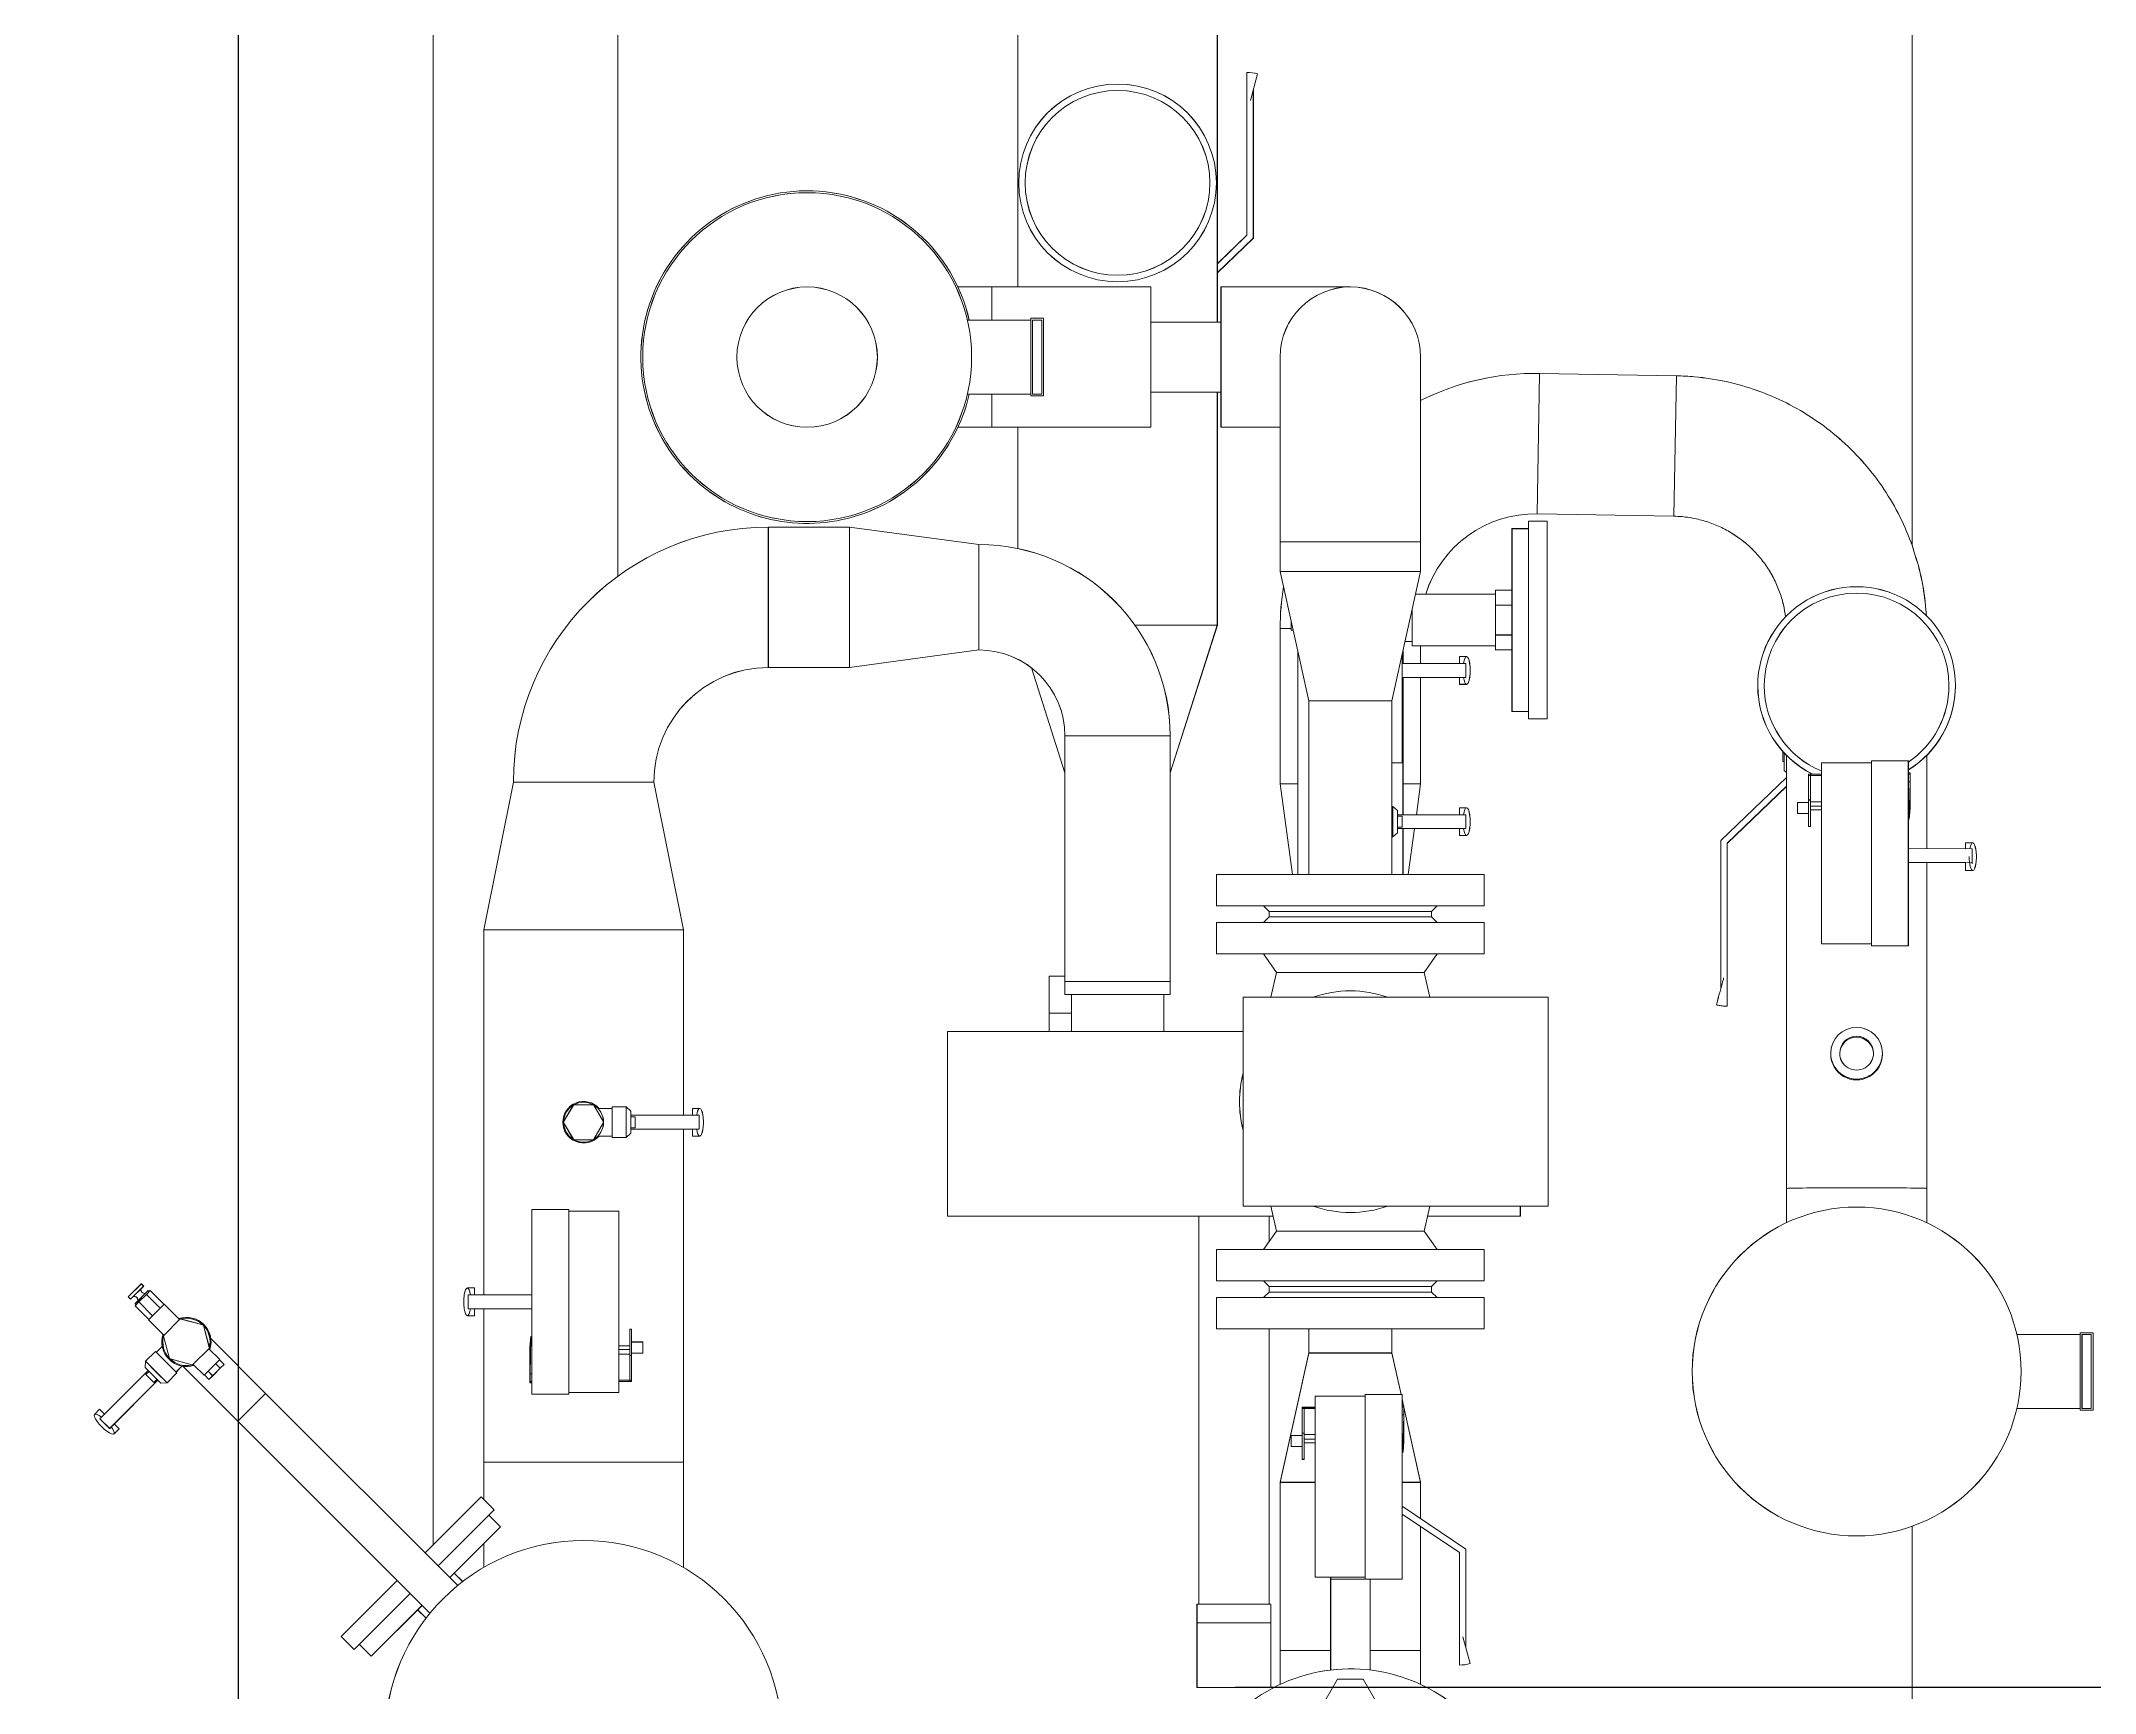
# Model space of a CAD drawing. Header units: millimetres. Extents: x -8689834 to 9419935, y 0 to 233063.
# Drawn here: x -420824 to -419712, y 217024 to 217918 of the extents above; entities that cross this region are included whole.
import ezdxf

# ---------------------------------------------------------------- set-up
doc = ezdxf.new("R2010")
doc.units = ezdxf.units.MM
doc.header["$MEASUREMENT"] = 0
doc.layers.get('0').update_dxf_attribs({"color": 250, "lineweight": 9})
doc.layers.add('25. ЗАЛИВКА ЗОН', color=7, linetype='Continuous', lineweight=0, transparency=0.2)
for name, color, linetype, lineweight in [('2D.ПроекцииПлан. Цвет-Ошибка', 5, 'ByLayer', 35), ('2D.ПроекцииПлан.0', 250, 'ByLayer', 35), ('2D.ПроекцииПлан.25. ЗАЛИВКА ЗОН', 7, 'ByLayer', 0), ('ViewportFrames', 5, 'Continuous', 0), ('Размеры координатных сеток', 7, 'Continuous', 0)]:
    doc.layers.add(name, color=color, linetype=linetype, lineweight=lineweight)
doc.styles.add('МОЭК-Проект', font='', dxfattribs={"oblique": 15})
doc.styles.get('МОЭК-Проект').set_extended_font_data('GOST_type_A')
doc.dimstyles.new('МОЭК', dxfattribs={"dimtxt": 2.5, "dimasz": 2.5, "dimexe": 1.5, "dimexo": 0.625, "dimgap": 1, "dimtad": 1, "dimdec": 0, "dimlfac": 50, "dimtxsty": 'МОЭК-Проект', "dimblk": 'OBLIQUE', "dimblk1": 'OBLIQUE', "dimblk2": 'OBLIQUE', "dimcen": 2.5, "dimdle": 1.5, "dimadec": 0, "dimazin": 2, "dimtfac": 0.75, "dimtdec": 4, "dimtmove": 1, "dimatfit": 3, "dimldrblk": 'NONE', "dimfxl": 1, "dimtfill": 1, "dimtolj": 1, "dimarcsym": 1})

# ---------------------------------------------------------------- blocks, each defined once
blk = doc.blocks.new('PROJECTION_BLOCK_{52f8b46a-f59a-49b0-99aa-7306b7d34186}')
at = {"layer": '2D.ПроекцииПлан. Цвет-Ошибка', "color": 0, "lineweight": -2}
for p, q in [((0.871, -15.429), (0.871, -9.629)), ((-1.289, -15.049), (-1.289, -10.997)), ((1.191, -12.727), (1.191, -13.006)), ((1.307, -12.742), (1.23, -13.032)), ((1.191, -14.49), (1.191, -13.006)), ((1.261, -14.52), (1.261, -12.915)), ((0.871, -14.798), (1.191, -14.49)), ((0.871, -14.895), (1.261, -14.52)), ((-1.569, -15.049), (-1.937, -15.049)), ((-1.569, -15.409), (-1.569, -15.049)), ((-1.569, -15.409), (-1.569, -15.049)), ((0.151, -15.049), (-1.569, -15.049)), ((0.151, -16.569), (0.151, -15.049)), ((0.911, -15.049), (0.911, -16.569)), ((0.911, -15.049), (2.311, -15.049)), ((-1.835, -15.409), (-1.149, -15.409)), ((-1.149, -15.389), (-1.149, -16.229)), ((-1.149, -15.389), (-1.009, -15.389)), ((-1.029, -15.409), (-1.129, -15.409)), ((-1.129, -15.409), (-1.129, -16.209)), ((-1.029, -16.209), (-1.029, -15.409)), ((-1.009, -15.389), (-1.009, -16.229)), ((0.151, -15.429), (0.911, -15.429)), ((1.551, -15.809), (1.551, -17.809)), ((3.071, -15.809), (3.071, -17.809)), ((4.333, -17.505), (4.36, -15.985)), ((4.36, -15.985), (4.333, -17.505)), ((4.36, -15.985), (5.84, -16.012)), ((-1.835, -16.209), (-1.149, -16.209)), ((-1.569, -16.569), (-1.569, -16.209)), ((-1.569, -16.569), (-1.569, -16.209)), ((-1.149, -16.229), (-1.009, -16.229)), ((-1.129, -16.209), (-1.029, -16.209)), ((0.151, -16.189), (0.911, -16.189)), ((0.871, -18.709), (0.871, -16.189)), ((5.813, -17.531), (5.84, -16.012)), ((5.84, -16.012), (5.813, -17.531)), ((-1.569, -16.569), (-1.937, -16.569)), ((0.151, -16.569), (-1.569, -16.569)), ((-1.289, -17.882), (-1.289, -16.569)), ((0.911, -16.569), (1.551, -16.569)), ((4.333, -17.505), (5.813, -17.531)), ((5.813, -17.531), (5.813, -17.531)), ((-3.989, -17.649), (-3.989, -19.169)), ((-3.989, -19.169), (-3.989, -17.649)), ((-3.109, -17.649), (-3.989, -17.649)), ((-3.109, -17.649), (-3.109, -19.169)), ((-3.109, -19.169), (-3.109, -17.649)), ((-3.109, -17.649), (-1.709, -17.839)), ((4.061, -17.666), (4.061, -19.646)), ((4.061, -17.666), (4.241, -17.666)), ((4.241, -17.586), (4.241, -19.726)), ((4.241, -17.586), (4.441, -17.586)), ((4.441, -17.586), (4.441, -19.726)), ((-1.709, -17.839), (-1.709, -18.979)), ((-1.709, -17.839), (-1.709, -18.979)), ((3.071, -17.809), (1.551, -17.809)), ((3.071, -17.809), (1.551, -17.809)), ((1.551, -17.809), (1.551, -18.129)), ((3.071, -17.809), (3.071, -18.129)), ((-3.109, -18.124), (-3.109, -18.124)), ((3.071, -18.129), (1.551, -18.129)), ((3.071, -18.129), (1.551, -18.129)), ((1.551, -18.129), (1.861, -19.529)), ((3.071, -18.129), (2.761, -19.529)), ((3.016, -18.376), (3.881, -18.376)), ((3.881, -18.333), (3.882, -18.332)), ((3.881, -18.333), (3.881, -18.493)), ((3.881, -18.333), (3.881, -18.333)), ((4.061, -18.332), (3.882, -18.332)), ((1.671, -18.766), (1.671, -18.671)), ((2.981, -18.535), (2.981, -18.656)), ((2.981, -18.656), (2.981, -18.936)), ((3.882, -18.494), (3.881, -18.493)), ((3.881, -18.496), (3.881, -18.493)), ((3.881, -18.496), (3.881, -18.815)), ((4.061, -18.494), (3.882, -18.494)), ((-3.109, -18.694), (-3.109, -18.694)), ((0.871, -18.709), (-0.022, -18.709)), ((-0.022, -18.709), (0.871, -18.709)), ((0.076, -18.709), (0.076, -18.709)), ((0.871, -18.709), (0.361, -20.309)), ((1.551, -18.745), (1.671, -18.745)), ((1.671, -18.745), (1.551, -18.745)), ((1.551, -20.429), (1.551, -18.745)), ((1.692, -18.766), (1.671, -18.766)), ((2.981, -18.886), (2.903, -18.886)), ((3.881, -18.818), (3.881, -18.815)), ((3.881, -18.818), (3.882, -18.817)), ((3.881, -18.818), (3.881, -18.978)), ((3.882, -18.817), (4.061, -18.817)), ((-3.109, -19.169), (-1.709, -18.979)), ((1.741, -21.409), (1.741, -18.987)), ((2.871, -19.032), (2.871, -20.201)), ((2.881, -19.126), (2.881, -18.987)), ((2.981, -18.936), (3.881, -18.936)), ((3.071, -19.126), (3.071, -18.936)), ((3.491, -19.051), (3.491, -19.126)), ((3.491, -19.051), (3.569, -19.051)), ((3.882, -18.979), (3.881, -18.978)), ((3.881, -18.978), (3.881, -18.978)), ((4.061, -18.979), (3.882, -18.979)), ((-3.109, -19.169), (-3.989, -19.169)), ((-1.141, -19.172), (-0.779, -20.309)), ((2.871, -19.126), (3.561, -19.126)), ((2.871, -19.276), (3.561, -19.276)), ((2.881, -20.762), (2.881, -19.276)), ((3.071, -20.429), (3.071, -19.276)), ((3.491, -19.276), (3.491, -19.351)), ((3.561, -19.126), (3.561, -19.276)), ((2.761, -19.529), (1.861, -19.529)), ((2.761, -19.529), (1.861, -19.529)), ((1.861, -19.529), (1.861, -21.409)), ((1.931, -19.529), (1.931, -19.529)), ((2.471, -19.529), (2.471, -19.529)), ((2.761, -19.529), (2.761, -21.409)), ((3.491, -19.351), (3.569, -19.351)), ((6.721, -19.366), (6.721, -19.364)), ((8.861, -19.366), (8.861, -19.364)), ((4.061, -19.646), (4.241, -19.646)), ((4.241, -19.726), (4.441, -19.726)), ((-0.779, -19.909), (0.361, -19.909)), ((0.361, -19.909), (-0.779, -19.909)), ((-0.779, -22.569), (-0.779, -19.909)), ((0.361, -22.569), (0.361, -19.909)), ((2.761, -20.201), (2.871, -20.201)), ((6.991, -20.185), (6.991, -20.077)), ((6.991, -20.185), (6.991, -20.185)), ((7.008, -20.185), (6.991, -20.185)), ((7.008, -20.285), (7.008, -20.095)), ((7.031, -20.119), (7.031, -24.808)), ((7.411, -20.2), (7.411, -22.16)), ((7.411, -20.2), (7.951, -20.2)), ((7.951, -20.18), (7.951, -22.18)), ((7.951, -20.18), (8.351, -20.18)), ((8.351, -20.18), (8.351, -22.18)), ((8.551, -20.119), (8.551, -21.128)), ((-7.069, -22.009), (-6.749, -20.409)), ((-6.749, -20.409), (-5.229, -20.409)), ((-6.749, -20.409), (-5.229, -20.409)), ((-4.909, -22.009), (-5.229, -20.409)), ((1.551, -20.429), (1.741, -20.429)), ((1.741, -20.429), (1.551, -20.429)), ((1.551, -20.429), (1.684, -21.409)), ((2.881, -20.429), (3.071, -20.429)), ((3.071, -20.429), (2.881, -20.429)), ((3.071, -20.429), (3.026, -20.762)), ((7.031, -20.358), (6.321, -21.042)), ((7.008, -20.285), (7.008, -20.285)), ((7.031, -20.306), (7.008, -20.285)), ((7.291, -20.323), (7.271, -20.323)), ((7.271, -20.323), (7.271, -20.603)), ((7.271, -20.323), (7.271, -20.337)), ((7.271, -20.323), (7.411, -20.323)), ((7.271, -20.337), (7.411, -20.337)), ((7.291, -20.323), (7.291, -20.603)), ((8.351, -20.309), (8.371, -20.309)), ((8.371, -20.309), (8.351, -20.309)), ((8.351, -20.323), (8.371, -20.323)), ((8.351, -20.407), (8.371, -20.407)), ((8.371, -20.407), (8.351, -20.407)), ((8.361, -20.795), (8.371, -20.407)), ((8.371, -20.309), (8.371, -20.323)), ((8.371, -20.309), (8.371, -20.407)), ((8.371, -20.407), (8.371, -20.693)), ((8.371, -20.693), (8.371, -20.407)), ((2.771, -20.672), (2.761, -20.672)), ((2.771, -20.672), (2.771, -21.002)), ((2.771, -20.837), (2.771, -20.672)), ((2.771, -20.672), (2.821, -20.717)), ((7.031, -20.455), (6.391, -21.071)), ((7.031, -20.456), (6.391, -21.073)), ((7.151, -20.647), (7.151, -20.63)), ((7.271, -20.63), (7.151, -20.63)), ((7.151, -20.75), (7.151, -20.647)), ((7.271, -20.603), (7.271, -20.889)), ((7.291, -20.603), (7.271, -20.603)), ((7.291, -20.889), (7.291, -20.603)), ((7.291, -20.623), (7.411, -20.623)), ((7.291, -20.67), (7.411, -20.67)), ((2.771, -21.002), (2.771, -20.837)), ((2.821, -20.717), (2.821, -20.957)), ((2.821, -20.762), (3.561, -20.762)), ((2.821, -20.777), (2.871, -20.777)), ((2.821, -20.897), (2.871, -20.897)), ((2.871, -20.777), (2.871, -20.897)), ((3.491, -20.687), (3.491, -20.762)), ((3.491, -20.687), (3.569, -20.687)), ((3.561, -20.762), (3.561, -20.912)), ((7.271, -20.75), (7.151, -20.75)), ((7.271, -20.889), (7.291, -20.889)), ((7.291, -20.71), (7.411, -20.71)), ((8.351, -20.795), (8.361, -20.795)), ((8.361, -20.809), (8.351, -20.809)), ((8.361, -20.809), (8.371, -20.693)), ((8.361, -20.795), (8.361, -20.809)), ((2.771, -21.002), (2.761, -21.002)), ((2.771, -21.002), (2.821, -20.957)), ((2.821, -20.912), (3.561, -20.912)), ((2.881, -21.409), (2.881, -20.912)), ((3.005, -20.912), (2.938, -21.409)), ((3.491, -20.912), (3.491, -20.987)), ((3.491, -20.987), (3.569, -20.987)), ((6.321, -21.042), (6.321, -22.645)), ((6.391, -21.071), (6.391, -22.555)), ((8.971, -21.067), (8.971, -21.131)), ((8.351, -21.127), (9.041, -21.131)), ((8.351, -21.277), (9.041, -21.281)), ((8.351, -21.278), (8.971, -21.282)), ((8.551, -21.279), (8.551, -24.808)), ((8.971, -21.282), (8.971, -21.291)), ((8.971, -21.291), (8.971, -21.367)), ((9.041, -21.131), (9.041, -21.281)), ((9.041, -21.281), (9.041, -21.293)), ((3.761, -21.409), (0.861, -21.409)), ((0.861, -21.409), (0.861, -21.749)), ((3.761, -21.409), (3.761, -21.749)), ((3.761, -21.749), (0.861, -21.749)), ((1.371, -21.749), (1.431, -21.809)), ((3.251, -21.749), (3.191, -21.809)), ((-4.909, -22.009), (-7.069, -22.009)), ((-7.069, -22.009), (-4.909, -22.009)), ((-7.069, -22.009), (-7.069, -25.96)), ((-6.369, -22.009), (-6.369, -22.009)), ((-5.609, -22.009), (-5.609, -22.009)), ((-4.909, -22.009), (-4.909, -24.016)), ((3.761, -21.929), (0.861, -21.929)), ((0.861, -21.929), (0.861, -22.269)), ((1.371, -21.929), (1.431, -21.869)), ((3.191, -21.809), (1.431, -21.809)), ((3.191, -21.809), (1.431, -21.809)), ((1.431, -21.809), (1.431, -21.869)), ((1.431, -21.869), (3.191, -21.869)), ((3.191, -21.869), (1.431, -21.869)), ((3.191, -21.809), (3.191, -21.869)), ((3.251, -21.929), (3.191, -21.869)), ((3.761, -21.929), (3.761, -22.269)), ((7.411, -22.16), (7.951, -22.16)), ((7.951, -22.18), (8.351, -22.18)), ((3.761, -22.269), (0.861, -22.269)), ((1.371, -22.269), (1.511, -22.469)), ((3.251, -22.269), (3.111, -22.469)), ((-0.779, -22.569), (0.361, -22.569)), ((-0.779, -22.709), (-0.779, -22.569)), ((0.361, -22.709), (0.361, -22.569)), ((1.449, -22.739), (1.511, -22.469)), ((1.511, -22.469), (2.311, -22.469)), ((3.111, -22.469), (1.511, -22.469)), ((2.311, -22.469), (3.111, -22.469)), ((3.173, -22.739), (3.111, -22.469)), ((6.391, -22.835), (6.391, -22.555)), ((-0.779, -22.709), (-0.709, -22.709)), ((0.291, -22.709), (0.361, -22.709)), ((4.451, -22.739), (1.151, -22.739)), ((1.151, -22.739), (1.151, -24.999)), ((4.451, -24.999), (4.451, -22.739)), ((7.511, -23.353), (7.511, -23.344)), ((8.071, -23.353), (8.071, -23.344)), ((-6.205, -24.087), (-6.1, -23.906)), ((-6.094, -23.902), (-5.884, -23.902)), ((-5.878, -23.906), (-5.773, -24.087)), ((-5.834, -23.941), (-5.679, -23.941)), ((-5.679, -24.091), (-5.679, -23.926)), ((-5.529, -23.926), (-5.679, -23.926)), ((-5.529, -24.091), (-5.529, -23.926)), ((-5.529, -23.926), (-5.529, -24.256)), ((-5.529, -23.926), (-5.479, -23.971)), ((-5.479, -23.971), (-5.479, -24.211)), ((-4.809, -23.941), (-4.809, -24.016)), ((-4.809, -23.941), (-4.731, -23.941)), ((-6.1, -24.276), (-6.205, -24.095)), ((-5.773, -24.095), (-5.878, -24.276)), ((-5.679, -24.256), (-5.679, -24.091)), ((-5.529, -24.256), (-5.529, -24.091)), ((-5.529, -24.256), (-5.479, -24.211)), ((-5.479, -24.016), (-4.739, -24.016)), ((-5.479, -24.031), (-5.429, -24.031)), ((-5.479, -24.151), (-5.429, -24.151)), ((-5.479, -24.166), (-4.739, -24.166)), ((-5.429, -24.031), (-5.429, -24.151)), ((-4.909, -24.166), (-4.909, -27.769)), ((-4.809, -24.166), (-4.809, -24.241)), ((-4.739, -24.016), (-4.739, -24.166)), ((-5.884, -24.28), (-6.094, -24.28)), ((-5.834, -24.241), (-5.679, -24.241)), ((-5.529, -24.256), (-5.679, -24.256)), ((-4.809, -24.241), (-4.731, -24.241)), ((7.031, -25.179), (7.031, -24.808)), ((8.551, -25.179), (8.551, -24.808)), ((-6.549, -27.035), (-6.549, -25.035)), ((-6.149, -25.035), (-6.549, -25.035)), ((-6.149, -27.035), (-6.149, -25.035)), ((-5.609, -25.055), (-6.149, -25.055)), ((-5.609, -27.015), (-5.609, -25.055)), ((1.151, -24.999), (4.451, -24.999)), ((1.449, -24.999), (1.511, -25.269)), ((3.173, -24.999), (3.111, -25.269)), ((1.371, -25.469), (1.511, -25.269)), ((3.111, -25.269), (1.511, -25.269)), ((1.511, -25.269), (2.311, -25.269)), ((2.311, -25.269), (3.111, -25.269)), ((3.251, -25.469), (3.111, -25.269)), ((3.761, -25.469), (0.861, -25.469)), ((0.861, -25.469), (0.861, -25.809)), ((3.761, -25.469), (3.761, -25.809)), ((-10.776, -25.84), (-10.918, -25.981)), ((-10.918, -25.981), (-10.893, -26.006)), ((-10.751, -25.865), (-10.893, -26.006)), ((-10.702, -25.914), (-10.844, -26.055)), ((-10.721, -25.955), (-10.803, -26.036)), ((-10.776, -25.84), (-10.751, -25.865)), ((-10.68, -25.914), (-10.721, -25.955)), ((-10.573, -26.103), (-10.721, -25.955)), ((-10.702, -25.914), (-10.691, -25.925)), ((-10.532, -26.062), (-10.68, -25.914)), ((-7.169, -25.885), (-7.247, -25.885)), ((-6.549, -25.96), (-7.239, -25.96)), ((-7.239, -26.11), (-7.239, -25.96)), ((-7.169, -25.96), (-7.169, -25.885)), ((3.761, -25.809), (0.861, -25.809)), ((3.761, -25.989), (0.861, -25.989)), ((0.861, -25.989), (0.861, -26.329)), ((1.371, -25.809), (1.431, -25.869)), ((1.371, -25.989), (1.431, -25.929)), ((2.311, -25.869), (1.431, -25.869)), ((3.191, -25.869), (1.431, -25.869)), ((1.431, -25.869), (1.431, -25.929)), ((1.431, -25.929), (2.311, -25.929)), ((3.191, -25.929), (1.431, -25.929)), ((3.191, -25.869), (2.311, -25.869)), ((2.311, -25.929), (3.191, -25.929)), ((3.251, -25.809), (3.191, -25.869)), ((3.191, -25.869), (3.191, -25.929)), ((3.251, -25.989), (3.191, -25.929)), ((3.761, -25.989), (3.761, -26.329)), ((-10.803, -26.036), (-10.844, -26.077)), ((-10.844, -26.055), (-10.833, -26.066)), ((-10.695, -26.226), (-10.844, -26.077)), ((-10.654, -26.185), (-10.803, -26.036)), ((-10.698, -26.229), (-10.529, -26.059)), ((-10.531, -26.396), (-10.698, -26.229)), ((-10.359, -26.224), (-10.534, -26.399)), ((-10.362, -26.226), (-10.529, -26.059)), ((-10.111, -26.285), (-10.35, -26.221)), ((-7.169, -26.185), (-7.247, -26.185)), ((-6.549, -26.11), (-7.239, -26.11)), ((-7.169, -26.185), (-7.169, -26.11)), ((-7.069, -26.11), (-7.069, -27.769)), ((-10.536, -26.408), (-10.472, -26.647)), ((-10.04, -26.531), (-10.104, -26.292)), ((-10.025, -26.432), (-9.431, -27.026)), ((-6.559, -26.41), (-6.569, -26.53)), ((-6.559, -26.424), (-6.569, -26.813)), ((-6.559, -26.424), (-6.559, -26.41)), ((-6.559, -26.41), (-6.549, -26.41)), ((-6.549, -26.424), (-6.559, -26.424)), ((-5.469, -26.332), (-5.489, -26.332)), ((-5.489, -26.332), (-5.489, -26.615)), ((-5.469, -26.615), (-5.469, -26.332)), ((3.761, -26.329), (0.861, -26.329)), ((1.861, -26.329), (1.861, -26.589)), ((2.761, -26.329), (2.761, -26.589)), ((9.525, -26.389), (10.211, -26.389)), ((10.211, -26.369), (10.211, -27.209)), ((10.211, -26.369), (10.351, -26.369)), ((10.331, -26.389), (10.231, -26.389)), ((10.231, -26.389), (10.231, -27.189)), ((10.331, -27.189), (10.331, -26.389)), ((10.351, -26.369), (10.351, -27.209)), ((-10.73, -26.678), (-10.734, -26.745)), ((-10.73, -26.678), (-10.624, -26.572)), ((-10.73, -26.678), (-10.614, -26.795)), ((-10.497, -26.911), (-10.73, -26.678)), ((-10.624, -26.572), (-10.507, -26.689)), ((-10.55, -26.519), (-10.614, -26.583)), ((-10.466, -26.653), (-10.227, -26.717)), ((-10.218, -26.715), (-10.043, -26.54)), ((-10.097, -26.83), (-9.928, -26.66)), ((-9.928, -26.66), (-10.045, -26.543)), ((-9.881, -26.713), (-9.931, -26.664)), ((-6.569, -26.53), (-6.569, -26.813)), ((-6.569, -26.813), (-6.569, -26.53)), ((-5.489, -26.51), (-5.609, -26.51)), ((-5.489, -26.55), (-5.609, -26.55)), ((-5.489, -26.601), (-5.609, -26.601)), ((-5.489, -26.615), (-5.469, -26.615)), ((-5.489, -26.898), (-5.489, -26.615)), ((-5.469, -26.47), (-5.349, -26.47)), ((-5.469, -26.59), (-5.349, -26.59)), ((-5.469, -26.898), (-5.469, -26.615)), ((-5.349, -26.47), (-5.349, -26.573)), ((-5.349, -26.573), (-5.349, -26.59)), ((1.551, -27.989), (1.861, -26.589)), ((1.861, -26.589), (2.761, -26.589)), ((2.761, -26.589), (1.861, -26.589)), ((2.86, -27.037), (2.761, -26.589)), ((-10.702, -26.777), (-11.225, -27.3)), ((-10.596, -26.883), (-11.119, -27.406)), ((-10.564, -26.915), (-10.734, -26.745)), ((-10.691, -26.788), (-10.727, -26.823)), ((-10.642, -26.908), (-10.727, -26.823)), ((-10.606, -26.872), (-10.642, -26.908)), ((-10.614, -26.795), (-10.497, -26.911)), ((-10.507, -26.689), (-10.391, -26.805)), ((-10.497, -26.911), (-10.391, -26.805)), ((-10.338, -26.731), (-10.401, -26.795)), ((-10.326, -26.733), (-9.732, -27.327)), ((-10.097, -26.83), (-10.215, -26.712)), ((-10.045, -26.876), (-10.094, -26.827)), ((-10.053, -26.786), (-10.004, -26.835)), ((-10.004, -26.835), (-10.045, -26.876)), ((-9.922, -26.754), (-10.004, -26.835)), ((-9.922, -26.754), (-9.972, -26.704)), ((-9.881, -26.713), (-9.922, -26.754)), ((-6.569, -26.813), (-6.549, -26.813)), ((-6.569, -26.912), (-6.569, -26.813)), ((-6.549, -26.813), (-6.569, -26.813)), ((-6.569, -26.912), (-6.569, -26.898)), ((-6.549, -26.898), (-6.569, -26.898)), ((-5.469, -26.884), (-5.609, -26.884)), ((-5.469, -26.898), (-5.609, -26.898)), ((-5.489, -26.898), (-5.469, -26.898)), ((-5.469, -26.898), (-5.469, -26.884)), ((-10.497, -26.911), (-10.564, -26.915)), ((-9.431, -27.026), (-9.732, -27.327)), ((-9.431, -27.026), (-9.581, -27.177)), ((-9.431, -27.026), (-7.351, -29.105)), ((-6.569, -26.912), (-6.549, -26.912)), ((-6.549, -26.912), (-6.569, -26.912)), ((-6.149, -27.035), (-6.549, -27.035)), ((-5.609, -27.015), (-6.149, -27.015)), ((1.931, -27.057), (1.931, -29.017)), ((1.931, -27.057), (2.471, -27.057)), ((2.471, -27.037), (2.471, -29.037)), ((2.471, -27.037), (2.871, -27.037)), ((2.871, -27.037), (2.871, -29.037)), ((2.887, -27.16), (2.871, -27.085)), ((-11.229, -27.198), (-11.284, -27.253)), ((-11.176, -27.251), (-11.229, -27.198)), ((-11.119, -27.406), (-11.225, -27.3)), ((-9.581, -27.177), (-9.732, -27.327)), ((-9.732, -27.327), (-7.652, -29.406)), ((1.811, -27.174), (1.791, -27.174)), ((1.791, -27.174), (1.791, -27.457)), ((1.791, -27.174), (1.791, -27.188)), ((1.791, -27.174), (1.931, -27.174)), ((1.791, -27.188), (1.931, -27.188)), ((1.811, -27.174), (1.811, -27.457)), ((2.891, -27.16), (2.871, -27.16)), ((2.871, -27.16), (2.891, -27.16)), ((2.871, -27.174), (2.891, -27.174)), ((2.891, -27.259), (2.871, -27.259)), ((2.871, -27.259), (2.891, -27.259)), ((2.881, -27.648), (2.891, -27.259)), ((2.891, -27.16), (2.891, -27.259)), ((2.891, -27.16), (2.891, -27.174)), ((3.071, -27.989), (2.891, -27.176)), ((2.891, -27.542), (2.891, -27.259)), ((2.891, -27.259), (2.891, -27.542)), ((9.525, -27.189), (10.211, -27.189)), ((10.211, -27.209), (10.351, -27.209)), ((10.231, -27.189), (10.331, -27.189)), ((-11.017, -27.41), (-11.071, -27.465)), ((-11.017, -27.41), (-11.07, -27.357)), ((1.671, -27.499), (1.671, -27.482)), ((1.791, -27.482), (1.671, -27.482)), ((1.671, -27.602), (1.671, -27.499)), ((1.791, -27.457), (1.791, -27.74)), ((1.811, -27.457), (1.791, -27.457)), ((1.811, -27.74), (1.811, -27.457)), ((1.811, -27.471), (1.931, -27.471)), ((1.811, -27.522), (1.931, -27.522)), ((1.811, -27.562), (1.931, -27.562)), ((2.881, -27.662), (2.891, -27.542)), ((-7.069, -27.769), (-5.989, -27.769)), ((-4.909, -27.769), (-7.069, -27.769)), ((-7.069, -28.175), (-7.069, -27.769)), ((-5.989, -27.769), (-4.909, -27.769)), ((-4.909, -28.91), (-4.909, -27.769)), ((1.791, -27.602), (1.671, -27.602)), ((1.791, -27.74), (1.811, -27.74)), ((2.871, -27.648), (2.881, -27.648)), ((2.881, -27.662), (2.871, -27.662)), ((2.881, -27.648), (2.881, -27.662)), ((1.551, -27.989), (1.931, -27.989)), ((1.931, -27.989), (1.551, -27.989)), ((1.551, -27.989), (1.551, -29.809)), ((2.871, -27.989), (3.071, -27.989)), ((3.071, -27.989), (2.871, -27.989)), ((3.071, -27.989), (3.071, -28.382)), ((-7.705, -28.751), (-7.099, -28.145)), ((-6.958, -28.287), (-7.099, -28.145)), ((-7.564, -28.893), (-6.958, -28.287)), ((-6.887, -28.471), (-7.014, -28.343)), ((2.871, -28.247), (3.561, -28.713)), ((2.871, -28.332), (3.491, -28.75)), ((-7.436, -29.02), (-6.887, -28.471)), ((-7.069, -28.91), (-7.069, -28.652)), ((3.071, -28.467), (3.071, -29.809)), ((3.491, -28.75), (3.491, -29.687)), ((3.561, -28.713), (3.561, -29.778)), ((-8.612, -29.658), (-8.006, -29.052)), ((-7.389, -28.973), (-7.298, -29.063)), ((1.931, -29.017), (2.471, -29.017)), ((2.098, -29.017), (2.098, -29.037)), ((2.311, -29.037), (2.098, -29.037)), ((2.471, -29.037), (2.098, -29.037)), ((2.098, -29.037), (2.098, -30.021)), ((2.471, -29.037), (2.311, -29.037)), ((2.471, -29.037), (2.871, -29.037)), ((2.524, -29.037), (2.524, -30.021)), ((-8.471, -29.8), (-7.865, -29.194)), ((-8.287, -29.871), (-7.738, -29.321)), ((-7.785, -29.369), (-7.694, -29.459)), ((-8.471, -29.8), (-8.612, -29.658)), ((-8.287, -29.871), (-8.414, -29.743)), ((3.491, -29.687), (3.491, -29.967)), ((3.53, -29.661), (3.607, -29.951)), ((2.098, -29.809), (1.551, -29.809)), ((2.098, -29.809), (1.551, -29.809)), ((1.551, -29.809), (1.551, -30.177)), ((3.071, -29.809), (2.524, -29.809)), ((3.071, -29.809), (2.524, -29.809)), ((3.071, -29.809), (3.071, -30.177))]:
    blk.add_line(p, q, dxfattribs=at)
for centre, radius in [((-0.209, -13.923), 1.07), ((-0.209, -13.923), 1), ((-3.569, -15.809), 1.78), ((-3.569, -15.809), 0.76), ((7.791, -26.789), 1.78), ((-5.989, -30.769), 2.15)]:
    blk.add_circle(centre, radius, dxfattribs=at)
at = {"layer": '2D.ПроекцииПлан. Цвет-Ошибка', "color": 0, "lineweight": -2, "extrusion": (0, 0, -1)}
for centre, radius, start, end in [((-1.191, -13.177), 0.45, 90, 105), ((3.569, -15.809), 1.8, 315, 167.1604), ((3.569, -15.809), 1.8, 192.8396, 315), ((3.989, -20.409), 2.76, 0, 90), ((1.709, -19.909), 2.07, 90, 180), ((-4.155, -18.701), 0.297, 336.9205, 337.3742), ((1.709, -19.909), 0.93, 90, 180), ((3.989, -20.409), 1.24, 0, 90), ((10.854, -26.017), 0.04, 75, 195), ((10.288, -26.469), 0.266, 71.7889, 135), ((10.288, -26.469), 0.256, 73.0008, 73.955), ((10.288, -26.469), 0.256, 73.955, 76.045), ((10.288, -26.469), 0.256, 76.045, 133.955), ((10.288, -26.469), 0.266, 251.7889, 18.2111), ((10.288, -26.469), 0.256, 316.045, 13.955), ((10.288, -26.469), 0.256, 13.955, 16.045), ((10.288, -26.469), 0.256, 16.045, 16.9992), ((10.288, -26.469), 0.256, 133.955, 135), ((10.288, -26.469), 0.256, 135, 136.045), ((10.288, -26.469), 0.256, 136.045, 193.955), ((10.288, -26.469), 0.266, 135, 198.2111), ((10.288, -26.469), 0.256, 313.955, 316.045), ((10.288, -26.469), 0.256, 256.045, 313.955), ((10.288, -26.469), 0.256, 196.045, 196.9992), ((10.288, -26.469), 0.256, 193.955, 196.045), ((10.288, -26.469), 0.256, 253.955, 256.045), ((10.288, -26.469), 0.256, 253.0008, 253.955)]:
    blk.add_arc(centre, radius, start, end, dxfattribs=at)
at = {"layer": '2D.ПроекцииПлан. Цвет-Ошибка', "color": 0, "lineweight": -2}
for centre, radius, start, end in [((2.311, -15.809), 0.76, 0, 180), ((2.311, -15.809), 0.76, 0, 180), ((4.311, -18.745), 2.76, 88.9755, 116.6972), ((4.311, -18.745), 1.24, 88.9755, 162.6813), ((4.311, -18.745), 2.76, 170.6249, 180), ((4.155, -18.61), 0.297, 156.9205, 157.3742), ((2.311, -23.869), 1.2, 70.3334, 109.6666), ((2.311, -23.869), 1.2, 165.1649, 194.8351), ((-5.989, -24.091), 0.225, 41.8103, 180), ((-5.989, -24.091), 0.216, 121.045, 178.955), ((-5.989, -24.091), 0.19, 144.119, 155.881), ((-5.989, -24.091), 0.216, 118.955, 121.045), ((-5.989, -24.091), 0.216, 61.045, 118.955), ((-5.989, -24.091), 0.19, 84.119, 95.881), ((-5.989, -24.091), 0.216, 58.955, 61.045), ((-5.989, -24.091), 0.216, 1.045, 58.955), ((-5.989, -24.091), 0.19, 24.119, 35.881), ((-5.989, -24.091), 0.225, 180, 318.1897), ((-5.989, -24.091), 0.216, 178.955, 181.045), ((-5.989, -24.091), 0.216, 181.045, 238.955), ((-5.989, -24.091), 0.19, 204.119, 215.881), ((-5.989, -24.091), 0.216, 301.045, 358.955), ((-5.989, -24.091), 0.19, 324.119, 335.881), ((-5.989, -24.091), 0.216, 358.955, 1.045), ((-5.989, -24.091), 0.216, 238.955, 241.045), ((-5.989, -24.091), 0.216, 241.045, 298.955), ((-5.989, -24.091), 0.19, 264.119, 275.881), ((-5.989, -24.091), 0.216, 298.955, 301.045), ((2.311, -23.869), 1.2, 250.3334, 270), ((2.311, -23.869), 1.2, 270, 289.6666), ((-10.741, -25.904), 0.04, 165, 285), ((3.491, -29.517), 0.45, 270, 285)]:
    blk.add_arc(centre, radius, start, end, dxfattribs=at)
at = {"layer": '2D.ПроекцииПлан. Цвет-Ошибка', "color": 0, "lineweight": -2, "extrusion": (0, 0, -1)}
for centre, major_axis, ratio, start_param, end_param in [((3.987, -18.656), (0, -0.38), 0.526316, 2.582992, 2.588363), ((7.791, -19.364), (1, 0), 0.999952, 3.141593, 6.283185), ((7.791, -19.364), (1, 0), 0.999952, 1.960593, 3.141593), ((7.791, -19.364), (1, 0), 0.999952, 0, 0.976411), ((6.313, -22.675), (0.039, 0.145), 0.002541, 3.141593, 6.283185), ((7.791, -24.808), (0.76, 0), 0.009817, 3.141593, 4.712389), ((7.791, -24.808), (0.76, 0), 0.009817, -1.570796, 0)]:
    blk.add_ellipse(centre, major_axis=major_axis, ratio=ratio, start_param=start_param, end_param=end_param, dxfattribs=at)
at = {"layer": '2D.ПроекцииПлан. Цвет-Ошибка', "color": 0, "lineweight": -2}
for centre, major_axis, ratio, start_param, end_param in [((7.791, -19.364), (-1.07, 0), 0.999952, -3.141593, 0), ((3.569, -19.201), (0, -0.15), 0.258819, -3.141593, -2.094395), ((3.569, -19.201), (0, -0.15), 0.258819, 0, 3.141593), ((3.987, -18.656), (0, 0.38), 0.526316, 2.582992, 2.588363), ((3.569, -19.201), (0, -0.15), 0.258819, -1.047198, 0), ((7.791, -19.364), (-1.07, 0), 0.999952, 0, 1.111282), ((7.791, -19.366), (-1.07, 0), 0.999952, 0, 1.107161), ((7.791, -19.364), (-1.07, 0), 0.999952, 2.121591, 3.141593), ((7.791, -19.366), (-1.07, 0), 0.999952, 2.121591, 3.141593), ((3.569, -20.837), (0, -0.15), 0.258819, -3.141593, -2.094395), ((3.569, -20.837), (0, -0.15), 0.258819, 0, 3.141593), ((3.569, -20.837), (0, -0.15), 0.258819, -1.047198, 0), ((9.049, -21.217), (0, -0.15), 0.258807, -3.141593, -2.181192), ((9.049, -21.217), (0, -0.15), 0.258807, 0, 3.141593), ((9.049, -21.217), (0, -0.15), 0.258807, -1.58096, 0), ((7.791, -23.344), (-0.28, 0), 0.999952, -1.570796, 0), ((7.791, -23.344), (-0.28, 0), 0.999952, 3.141593, 4.712389), ((7.791, -23.344), (-0.183, 0), 0.999952, -1.570796, 0), ((7.791, -23.353), (-0.183, 0), 0.999952, -1.570796, -0.024144), ((7.791, -23.353), (-0.183, 0), 0.999952, -1.570796, -0.024144), ((7.791, -23.344), (-0.183, 0), 0.999952, 3.141593, 4.712389), ((7.791, -23.353), (-0.183, 0), 0.999952, -3.117448, -1.570796), ((7.791, -23.353), (-0.183, 0), 0.999952, -3.117448, -1.570796), ((7.791, -23.354), (-0.183, 0), 0.999952, -3.114765, -1.570796), ((7.791, -23.344), (-0.28, 0), 0.999952, 0, 3.141593), ((7.791, -23.353), (-0.28, 0), 0.999952, 0, 3.141593), ((7.791, -23.344), (-0.183, 0), 0.999952, 0, 3.141593), ((-4.731, -24.091), (0, -0.15), 0.258819, -3.141593, -2.094395), ((-4.731, -24.091), (0, -0.15), 0.258819, 0, 3.141593), ((-4.731, -24.091), (0, -0.15), 0.258819, -1.047198, 0), ((7.791, -24.808), (0.76, 0), 0.009817, 0, 3.141593), ((-7.247, -26.035), (0, 0.15), 0.258819, 0, 3.141593), ((-7.247, -26.035), (0, 0.15), 0.258819, -1.047198, 0), ((-7.247, -26.035), (0, 0.15), 0.258819, -3.141593, -2.094395), ((-11.178, -27.359), (-0.106, 0.106), 0.258819, 0, 3.141593), ((-11.178, -27.359), (-0.106, 0.106), 0.258819, -1.047198, 0), ((-11.178, -27.359), (-0.106, 0.106), 0.258819, -3.141593, -2.094395)]:
    blk.add_ellipse(centre, major_axis=major_axis, ratio=ratio, start_param=start_param, end_param=end_param, dxfattribs=at)
for points, knots in [([(8.546, -18.606), (8.542, -18.555), (8.538, -18.504), (8.521, -18.35), (8.503, -18.247), (8.456, -18.044), (8.421, -17.945), (8.388, -17.835), (8.384, -17.825), (8.34, -17.708), (8.294, -17.602), (8.188, -17.398), (8.128, -17.299), (7.998, -17.109), (7.926, -17.019), (7.773, -16.847), (7.691, -16.766), (7.517, -16.614), (7.425, -16.544), (7.234, -16.416), (7.134, -16.357), (6.928, -16.254), (6.822, -16.208), (6.604, -16.131), (6.493, -16.099), (6.267, -16.05), (6.153, -16.033), (5.972, -16.016), (5.906, -16.013), (5.84, -16.012)], [0.771409, 0.771409, 0.771409, 0.771409, 1.489553, 1.489553, 2.943305, 2.943305, 4.408146, 4.408146, 4.554115, 4.554115, 6.165154, 6.165154, 7.776595, 7.776595, 9.388532, 9.388532, 11.001083, 11.001083, 12.614347, 12.614347, 14.228412, 14.228412, 15.843331, 15.843331, 17.459155, 17.459155, 19.075864, 19.075864, 20, 20, 20, 20]), ([(7.022, -18.62), (7.014, -18.577), (7.009, -18.533), (6.987, -18.44), (6.972, -18.39), (6.936, -18.293), (6.915, -18.246), (6.868, -18.154), (6.841, -18.11), (6.782, -18.025), (6.75, -17.984), (6.681, -17.907), (6.645, -17.87), (6.566, -17.802), (6.525, -17.771), (6.439, -17.713), (6.394, -17.687), (6.302, -17.64), (6.254, -17.62), (6.156, -17.585), (6.106, -17.571), (6.005, -17.549), (5.954, -17.541), (5.872, -17.533), (5.843, -17.532), (5.813, -17.531)], [1.570732, 1.570732, 1.570732, 1.570732, 2.943345, 2.943345, 4.554134, 4.554134, 6.165157, 6.165157, 7.776585, 7.776585, 9.388516, 9.388516, 11.001064, 11.001064, 12.614332, 12.614332, 14.228405, 14.228405, 15.843339, 15.843339, 17.45918, 17.45918, 19.07591, 19.07591, 20, 20, 20, 20]), ([(8.971, -21.067), (8.971, -21.067), (8.971, -21.067), (8.971, -21.067), (8.972, -21.067), (8.972, -21.067), (8.972, -21.067), (8.973, -21.067), (8.973, -21.067), (8.975, -21.067), (8.976, -21.067), (8.978, -21.067), (8.98, -21.067), (8.985, -21.067), (8.988, -21.067), (8.997, -21.067), (9.002, -21.067), (9.012, -21.067), (9.017, -21.067), (9.028, -21.067), (9.033, -21.067), (9.041, -21.067), (9.045, -21.067), (9.048, -21.067)], [0, 0, 0, 0, 0.047992, 0.047992, 0.127979, 0.127979, 0.271955, 0.271955, 0.543909, 0.543909, 1.071821, 1.071821, 2.06364, 2.06364, 3.919267, 3.919267, 6.919267, 6.919267, 9.919267, 9.919267, 12.919267, 12.919267, 15, 15, 15, 15]), ([(8.971, -21.367), (8.971, -21.367), (8.971, -21.367), (8.971, -21.367), (8.972, -21.367), (8.972, -21.367), (8.972, -21.367), (8.973, -21.367), (8.973, -21.367), (8.975, -21.367), (8.976, -21.367), (8.978, -21.367), (8.98, -21.367), (8.985, -21.367), (8.988, -21.367), (8.997, -21.367), (9.002, -21.367), (9.013, -21.367), (9.018, -21.367), (9.028, -21.367), (9.033, -21.367), (9.042, -21.367), (9.045, -21.367), (9.049, -21.367)], [0, 0, 0, 0, 0.047987, 0.047987, 0.127964, 0.127964, 0.271924, 0.271924, 0.543847, 0.543847, 1.071699, 1.071699, 2.063404, 2.063404, 3.918818, 3.918818, 6.918818, 6.918818, 9.918818, 9.918818, 12.918818, 12.918818, 15, 15, 15, 15]), ([(6.391, -22.835), (6.391, -22.835), (6.391, -22.835), (6.39, -22.835), (6.39, -22.835), (6.39, -22.835), (6.389, -22.835), (6.388, -22.835), (6.387, -22.835), (6.385, -22.835), (6.384, -22.835), (6.38, -22.835), (6.377, -22.835), (6.37, -22.835), (6.365, -22.835), (6.352, -22.834), (6.345, -22.833), (6.329, -22.831), (6.321, -22.83), (6.306, -22.827), (6.298, -22.826), (6.285, -22.823), (6.28, -22.821), (6.275, -22.82)], [0, 0, 0, 0, 0.047989, 0.047989, 0.127971, 0.127971, 0.271939, 0.271939, 0.543878, 0.543878, 1.07176, 1.07176, 2.063521, 2.063521, 3.919041, 3.919041, 6.919041, 6.919041, 9.919041, 9.919041, 12.919041, 12.919041, 15, 15, 15, 15])]:
    blk.add_open_spline(points, degree=3, knots=knots, dxfattribs=at)
at = {"layer": '2D.ПроекцииПлан.25. ЗАЛИВКА ЗОН', "color": 0, "lineweight": -2}
for p, q in [((-7.617, 32.247), (-7.617, -28.663)), ((-5.617, -18.18), (-5.617, 0.539)), ((8.391, -8.149), (8.391, -17.845)), ((-0.779, -22.509), (-0.949, -22.509)), ((-0.949, -22.509), (-0.949, -22.909)), ((-0.709, -22.709), (0.291, -22.709)), ((-0.709, -23.109), (-0.709, -22.709)), ((0.291, -23.109), (0.291, -22.709)), ((1.151, -23.109), (-2.049, -23.109)), ((-2.049, -23.109), (-2.049, -25.109)), ((-0.709, -22.909), (-0.949, -22.909)), ((-0.949, -22.909), (-0.949, -23.109)), ((-2.049, -25.109), (1.474, -25.109)), ((0.671, -25.109), (0.671, -29.309)), ((1.431, -25.109), (1.431, -25.383)), ((3.148, -25.109), (4.151, -25.109)), ((4.151, -25.109), (4.151, -24.999)), ((1.431, -26.329), (1.431, -29.309)), ((8.391, -28.464), (8.391, -36.029)), ((1.451, -29.309), (0.651, -29.309)), ((0.651, -29.309), (0.651, -29.509)), ((1.451, -29.509), (1.451, -29.309)), ((0.651, -29.509), (0.651, -30.209)), ((0.651, -29.509), (1.451, -29.509)), ((1.451, -30.209), (1.451, -29.509)), ((0.651, -30.209), (1.451, -30.209))]:
    blk.add_line(p, q, dxfattribs=at)
blk = doc.blocks.new('PROJECTION_BLOCK_{11f39e5f-f421-4264-a15d-4a7844860bfe}')
at = {"layer": '2D.ПроекцииПлан. Цвет-Ошибка', "color": 0, "lineweight": -2}
for p, q in [((-0.139, 1.606), (-0.277, 1.366)), ((0.139, 1.606), (-0.139, 1.606)), ((0.277, 1.366), (0.139, 1.606)), ((-0.277, 1.366), (-0.139, 1.126)), ((0.139, 1.126), (0.277, 1.366)), ((-0.139, 1.126), (0.139, 1.126)), ((-1.45, 0.193), (-1.69, 0.054)), ((-1.69, 0.054), (-1.69, -0.223)), ((-1.21, 0.054), (-1.45, 0.193)), ((-1.21, -0.223), (-1.21, 0.054)), ((1.45, 0.193), (1.21, 0.054)), ((1.21, 0.054), (1.21, -0.223)), ((1.69, 0.054), (1.45, 0.193)), ((1.69, -0.223), (1.69, 0.054)), ((-1.69, -0.223), (-1.45, -0.361)), ((-1.45, -0.361), (-1.21, -0.223)), ((1.21, -0.223), (1.45, -0.361)), ((1.45, -0.361), (1.69, -0.223))]:
    blk.add_line(p, q, dxfattribs=at)
at = {"layer": '2D.ПроекцииПлан. Цвет-Ошибка', "color": 0, "lineweight": -2, "extrusion": (0, 0, -1)}
for start, end in [(294.975, 135), (135, 245.025)]:
    blk.add_arc((0, -0.084), 1.8, start, end, dxfattribs=at)
blk = doc.blocks.new('*U1750')
at = {"layer": '2D.ПроекцииПлан. Цвет-Ошибка', "lineweight": 13}
blk.add_blockref('PROJECTION_BLOCK_{11f39e5f-f421-4264-a15d-4a7844860bfe}', (-136.017, 76.713), dxfattribs=at)
at = {"layer": '2D.ПроекцииПлан.0', "lineweight": 13}
blk.add_blockref('PROJECTION_BLOCK_{52f8b46a-f59a-49b0-99aa-7306b7d34186}', (-138.328, 108.437), dxfattribs=at)
blk = doc.blocks.new('_Oblique')
at = {"color": 0, "linetype": 'ByBlock', "lineweight": -2}
blk.add_line((-0.5, -0.5), (0.5, 0.5), dxfattribs=at)
blk = doc.blocks.new('*D1910')
at = {"layer": 'Размеры координатных сеток', "color": 0, "lineweight": -2, "ltscale": 100, "transparency": 16777216}
for p, q in [((-417750.8, 229894.6), (-424653.2, 229894.6)), ((-424651.7, 229896.1), (-424651.7, 215422.3)), ((-417753.9, 215423.8), (-424653.2, 215423.8))]:
    blk.add_line(p, q, dxfattribs=at)
at = {"layer": 'Размеры координатных сеток', "color": 0, "lineweight": -2, "ltscale": 100, "transparency": 16777216, "xscale": 2.5, "yscale": 2.5, "zscale": 2.5}
for p, rotation in [((-424651.7, 229894.6), 90), ((-424651.7, 215423.8), 270)]:
    blk.add_blockref('_Oblique', p, dxfattribs=dict(at, rotation=rotation))
at = {"layer": 'Размеры координатных сеток', "color": 0, "lineweight": 13, "ltscale": 100, "transparency": 16777216, "insert": (-424654, 222659.2), "char_height": 2.5, "attachment_point": 5, "rotation": 90, "style": 'МОЭК-Проект', "bg_fill": 3, "box_fill_scale": 1.25, "bg_fill_color": 256, "bg_fill_true_color": 13158600, "bg_fill_transparency": 0}
blk.add_mtext('\\A1;723542', dxfattribs=at)
blk = doc.blocks.new('_None')
blk = doc.blocks.new('*D1946')
at = {"layer": '25. ЗАЛИВКА ЗОН', "color": 0, "lineweight": -2, "transparency": 16777216}
for p, q in [((-420434.5, 218640.2), (-419398.9, 218640.2)), ((-419400.4, 218641.7), (-419400.4, 217025.7)), ((-420177.5, 217027.2), (-419398.9, 217027.2))]:
    blk.add_line(p, q, dxfattribs=at)
at = {"layer": '25. ЗАЛИВКА ЗОН', "color": 0, "lineweight": -2, "transparency": 16777216, "xscale": 2.5, "yscale": 2.5, "zscale": 2.5}
for p, rotation in [((-419400.4, 218640.2), 90), ((-419400.4, 217027.2), 270)]:
    blk.add_blockref('_Oblique', p, dxfattribs=dict(at, rotation=rotation))
at = {"layer": '25. ЗАЛИВКА ЗОН', "color": 0, "lineweight": 13, "transparency": 16777216, "insert": (-419402.6, 217833.7), "char_height": 2.5, "attachment_point": 5, "rotation": 90, "style": 'МОЭК-Проект', "bg_fill": 3, "box_fill_scale": 1.25, "bg_fill_color": 256, "bg_fill_true_color": 13158600, "bg_fill_transparency": 0}
blk.add_mtext('\\A1;80650', dxfattribs=at)
blk = doc.blocks.new('*D1947')
at = {"layer": '25. ЗАЛИВКА ЗОН', "color": 0, "lineweight": -2, "transparency": 16777216}
for p, q in [((-420177.5, 217027.2), (-419398.9, 217027.2)), ((-419400.4, 217028.7), (-419400.4, 215701.9)), ((-420219.6, 215703.4), (-419398.9, 215703.4))]:
    blk.add_line(p, q, dxfattribs=at)
at = {"layer": '25. ЗАЛИВКА ЗОН', "color": 0, "lineweight": -2, "transparency": 16777216, "xscale": 2.5, "yscale": 2.5, "zscale": 2.5}
for p, rotation in [((-419400.4, 217027.2), 90), ((-419400.4, 215703.4), 270)]:
    blk.add_blockref('_Oblique', p, dxfattribs=dict(at, rotation=rotation))
at = {"layer": '25. ЗАЛИВКА ЗОН', "color": 0, "lineweight": 13, "transparency": 16777216, "insert": (-419402.6, 216365.3), "char_height": 2.5, "attachment_point": 5, "rotation": 90, "style": 'МОЭК-Проект', "bg_fill": 3, "box_fill_scale": 1.25, "bg_fill_color": 256, "bg_fill_true_color": 13158600, "bg_fill_transparency": 0}
blk.add_mtext('\\A1;66190', dxfattribs=at)
blk = doc.blocks.new('*D1959')
at = {"layer": '25. ЗАЛИВКА ЗОН', "color": 0, "lineweight": -2, "transparency": 16777216}
for p, q in [((-420717, 220343.7), (-420717, 216730.9)), ((-420612.3, 220342.2), (-420718.5, 220342.2)), ((-420612.3, 216732.4), (-420718.5, 216732.4))]:
    blk.add_line(p, q, dxfattribs=at)
at = {"layer": '25. ЗАЛИВКА ЗОН', "color": 0, "lineweight": -2, "transparency": 16777216, "xscale": 2.5, "yscale": 2.5, "zscale": 2.5}
for p, rotation in [((-420717, 220342.2), 90), ((-420717, 216732.4), 270)]:
    blk.add_blockref('_Oblique', p, dxfattribs=dict(at, rotation=rotation))
at = {"layer": '25. ЗАЛИВКА ЗОН', "color": 0, "lineweight": 13, "transparency": 16777216, "insert": (-420719.3, 218537.3), "char_height": 2.5, "attachment_point": 5, "rotation": 90, "style": 'МОЭК-Проект', "bg_fill": 3, "box_fill_scale": 1.25, "bg_fill_color": 256, "bg_fill_true_color": 13158600, "bg_fill_transparency": 0}
blk.add_mtext('\\A1;180490', dxfattribs=at)

msp = doc.modelspace()

# ---------------------------------------------------------------- block references
at = {"layer": 'ViewportFrames', "lineweight": 13, "ltscale": 100, "xscale": 50, "yscale": 50, "zscale": 50}
msp.add_blockref('*U1750', (-413314.257, 213115.736), dxfattribs=at)

# ---------------------------------------------------------------- next in the draw order: block references
at = {"layer": '2D.ПроекцииПлан. Цвет-Ошибка', "lineweight": 13, "xscale": 50, "yscale": 50, "zscale": 50}
msp.add_blockref('PROJECTION_BLOCK_{11f39e5f-f421-4264-a15d-4a7844860bfe}', (-420115.127, 216951.37), dxfattribs=at)
at = {"layer": '2D.ПроекцииПлан.0', "lineweight": 13, "xscale": 50, "yscale": 50, "zscale": 50}
msp.add_blockref('PROJECTION_BLOCK_{52f8b46a-f59a-49b0-99aa-7306b7d34186}', (-420230.675, 218537.592), dxfattribs=at)

# ---------------------------------------------------------------- next in the draw order: dimensions: what is measured, and where the dimension line sits
at = {"layer": 'Размеры координатных сеток', "lineweight": 13, "ltscale": 100}
dim = msp.add_linear_dim(base=(-424651.725, 215423.815), p1=(-417750.138, 229894.646), p2=(-417753.262, 215423.815), angle=90, dimstyle='МОЭК', override={"dimscale": 1, "dimlfac": 50}, dxfattribs=at)
dim.commit()
dim.dimension.update_dxf_attribs({"geometry": '*D1910', "text_midpoint": (-424653.975, 222659.23)})

# ---------------------------------------------------------------- next in the draw order: dimensions: what is measured, and where the dimension line sits
at = {"layer": '25. ЗАЛИВКА ЗОН', "lineweight": 13}
for base, p1, p2, picture, middle in [((-420717.031, 216732.432), (-420611.695, 220342.164), (-420611.695, 216732.432), '*D1959', (-420719.281, 218537.298)), ((-419400.366, 217027.162), (-420435.127, 218640.162), (-420178.127, 217027.162), '*D1946', (-419402.616, 217833.662))]:
    dim = msp.add_linear_dim(base=base, p1=p1, p2=p2, angle=90, dimstyle='МОЭК', override={"dimrnd": 10}, dxfattribs=at)
    dim.commit()
    dim.dimension.update_dxf_attribs({"geometry": picture, "text_midpoint": middle})

# ---------------------------------------------------------------- next in the draw order: dimensions: what is measured, and where the dimension line sits
dim = msp.add_linear_dim(base=(-419400.366, 215703.398), p1=(-420178.127, 217027.162), p2=(-420220.265, 215703.398), angle=90, dimstyle='МОЭК', override={"dimrnd": 10}, dxfattribs=at)
dim.commit()
dim.dimension.update_dxf_attribs({"geometry": '*D1947', "text_midpoint": (-419402.616, 216365.28)})

doc.saveas('drawing.dxf')
